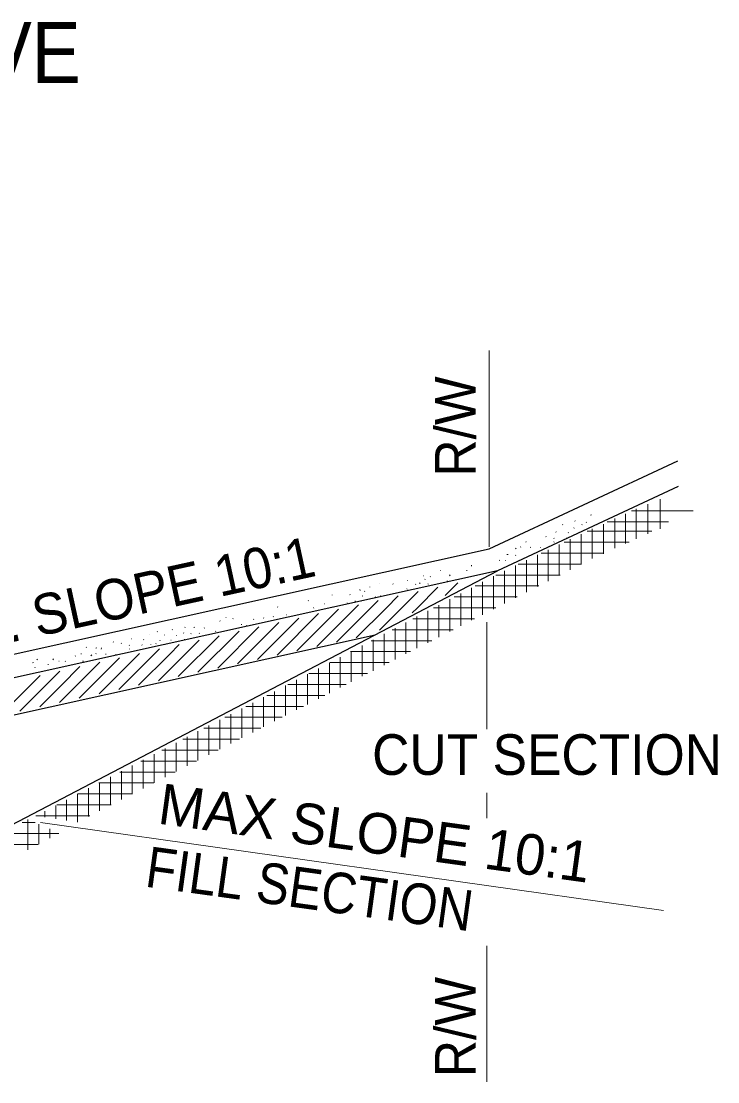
# Model space of a CAD drawing. Extents: x 326 to 700, y 421 to 686.
# Drawn here: x 491.18 to 514.33, y 545.04 to 580.28 of the extents above; entities that cross this region are included whole.
import ezdxf

# ---------------------------------------------------------------- set-up
doc = ezdxf.new("R2010")
doc.units = 0
doc.header["$LTSCALE"] = 0.5
doc.layers.add('13', color=7, linetype='Continuous', lineweight=13)

msp = doc.modelspace()

# ---------------------------------------------------------------- linework, layer by layer
at = {"layer": '13'}
for p, q in [((506.7288, 569.3391), (506.7288, 562.8173)), ((511.9975, 563.2446), (511.9975, 564.2338)), ((512.4171, 563.4142), (512.4171, 564.4034)), ((510.1016, 563.8668), (510.1312, 563.8816)), ((511.2567, 562.9233), (511.2567, 563.9125)), ((513.5069, 564.017), (511.4607, 564.017)), ((511.6138, 563.0839), (511.6138, 564.0732)), ((509.1658, 563.5615), (509.1758, 563.5515)), ((509.5796, 563.6797), (509.5895, 563.6698)), ((509.8109, 563.5466), (509.8208, 563.5565)), ((509.9537, 563.6255), (509.9636, 563.6354)), ((510.5337, 562.584), (510.5337, 563.5733)), ((512.6947, 563.6511), (510.6484, 563.6511)), ((510.9086, 562.7716), (510.9086, 563.7608)), ((508.9441, 563.3152), (508.954, 563.3053)), ((509.3531, 563.2905), (509.363, 563.2807)), ((509.5498, 563.4383), (509.5598, 563.4482)), ((509.7862, 562.2373), (509.7862, 563.2392)), ((512.1412, 563.334), (509.9849, 563.334)), ((510.1498, 562.4234), (510.1498, 563.4127)), ((507.7714, 562.8078), (507.7814, 562.8177)), ((507.9443, 562.9654), (507.9563, 562.9924)), ((508.6141, 563.1624), (508.624, 563.1525)), ((508.8801, 563.1033), (508.89, 563.0934)), ((508.8848, 562.9704), (508.8948, 562.9803)), ((509.0588, 561.8649), (509.0588, 562.8919)), ((511.3824, 562.9704), (509.2232, 562.9704)), ((509.3038, 563.1133), (509.3136, 563.1033)), ((509.4225, 562.051), (509.4225, 563.0655)), ((507.3628, 562.5664), (507.3234, 562.5664)), ((507.6041, 562.5319), (507.6139, 562.5418)), ((507.6338, 562.7733), (507.6042, 562.7487)), ((508.097, 562.8028), (508.1167, 562.7979)), ((508.3317, 561.8792), (508.3317, 562.5448)), ((508.4317, 562.7832), (508.4415, 562.7931)), ((510.5078, 562.6068), (508.4615, 562.6068)), ((508.6953, 561.6787), (508.6953, 562.7184)), ((506.1461, 562.2117), (506.1411, 562.1723)), ((507.0623, 562.3694), (507.0821, 562.3644)), ((507.2692, 562.3742), (507.2791, 562.3643)), ((507.604, 561.1199), (507.604, 562.1974)), ((507.9681, 562.2428), (507.699, 562.2428)), ((507.9681, 562.2428), (507.9681, 562.3712)), ((507.9681, 561.3063), (507.9681, 562.2428)), ((509.7969, 562.2428), (507.9681, 562.2428)), ((504.5502, 561.8572), (504.5602, 561.8473)), ((504.7719, 561.8276), (504.7818, 561.8177)), ((505.1069, 562.0296), (505.1118, 562.0296)), ((505.4172, 561.8867), (505.437, 561.8572)), ((505.9787, 562.0246), (505.9985, 562.0296)), ((506.8768, 560.7475), (506.8768, 561.84)), ((508.3317, 561.8792), (506.9511, 561.8792)), ((507.2403, 560.9337), (507.2403, 562.0238)), ((508.3317, 561.4925), (508.3317, 561.8792)), ((509.0867, 561.8792), (508.3317, 561.8792)), ((502.7619, 561.473), (502.7718, 561.4828)), ((503.0753, 561.6088), (503.0725, 561.6058)), ((503.5353, 561.5813), (503.5453, 561.5713)), ((503.9982, 561.4138), (504.0081, 561.4238)), ((504.0132, 561.6995), (504.0231, 561.6896)), ((504.2839, 561.5616), (504.2938, 561.5715)), ((504.3361, 560.7815), (505.0297, 561.4752)), ((504.4173, 561.5961), (504.4369, 561.6158)), ((504.5944, 561.7291), (504.6044, 561.7389)), ((504.6882, 561.5912), (504.7178, 561.5763)), ((505.2723, 561.2034), (505.6905, 561.6217)), ((505.3333, 561.6748), (505.3432, 561.6848)), ((506.1494, 560.3751), (506.1494, 561.4564)), ((508.3766, 561.5155), (506.2615, 561.5155)), ((506.5131, 560.5613), (506.5131, 561.6482)), ((501.5108, 561.2118), (501.5207, 561.2218)), ((502.1069, 561.2316), (502.1169, 561.2218)), ((502.4469, 561.3695), (502.432, 561.3941)), ((502.5108, 561.1725), (502.5355, 561.1823)), ((502.5897, 561.33), (502.5994, 561.3398)), ((502.9443, 561.1576), (502.9543, 561.1478)), ((503.1265, 561.1725), (503.1363, 561.1823)), ((503.3076, 560.7815), (503.708, 561.182)), ((503.8219, 560.7815), (504.3688, 561.3285)), ((505.4222, 560.0027), (505.4222, 561.0728)), ((507.6663, 561.1519), (505.572, 561.1519)), ((505.7858, 560.1889), (505.7858, 561.2646)), ((499.698, 560.8227), (499.7079, 560.8128)), ((500.3448, 559.3615), (501.7254, 560.7422)), ((500.7225, 561.0198), (500.7323, 561.0298)), ((500.9053, 560.7736), (500.8953, 560.7983)), ((501.0021, 559.5046), (502.2791, 560.7815)), ((501.2548, 560.9262), (501.2648, 560.9163)), ((501.5354, 560.808), (501.5453, 560.8178)), ((501.6594, 559.6476), (502.7933, 560.7815)), ((502.0282, 560.9311), (502.0084, 560.9558)), ((502.2791, 560.7815), (502.3863, 560.8888)), ((502.2793, 560.9953), (502.2843, 561.0198)), ((502.3168, 559.7907), (503.3076, 560.7815)), ((502.4663, 561.0097), (502.4764, 561.0198)), ((502.7933, 560.7815), (503.0472, 561.0353)), ((503.3076, 560.2673), (503.8219, 560.7815)), ((504.1774, 560.6228), (504.3361, 560.7815)), ((506.9563, 560.7882), (504.8825, 560.7882)), ((505.0582, 560.061), (505.0582, 560.8808)), ((497.787, 560.3548), (497.797, 560.3449)), ((497.9791, 560.473), (497.989, 560.463)), ((498.2153, 560.4288), (498.2253, 560.4387)), ((498.9049, 560.3992), (498.9148, 560.409)), ((499.2302, 560.4533), (499.245, 560.4484)), ((499.5553, 560.4975), (499.5652, 560.4877)), ((499.7073, 559.2388), (501.0639, 560.5954)), ((499.7073, 559.7531), (500.4031, 560.4488)), ((499.9938, 560.5617), (500.0037, 560.5518)), ((504.6946, 560.4246), (504.193, 560.4246)), ((504.3309, 559.444), (504.3309, 560.4973)), ((504.6946, 560.4246), (504.6946, 560.6892)), ((504.6946, 559.6301), (504.6946, 560.4246)), ((506.2461, 560.4246), (504.6946, 560.4246)), ((495.7031, 559.9952), (495.7109, 560.0031)), ((496.1956, 560.0593), (496.2054, 560.0692)), ((496.6192, 560.1332), (496.6291, 560.1432)), ((496.915, 560.138), (496.9495, 560.1428)), ((497.0574, 558.646), (498.4207, 560.0092)), ((497.2645, 560.1134), (497.2744, 560.1233)), ((497.6393, 560.01), (497.6492, 560.0002)), ((497.7148, 558.789), (499.0814, 560.1557)), ((497.9691, 560.015), (497.971, 560.0132)), ((498.3721, 558.9322), (499.7073, 560.2673)), ((498.5013, 560.2267), (498.5061, 560.2415)), ((498.6586, 560.1972), (498.6686, 560.207)), ((499.7073, 560.2673), (499.7423, 560.3023)), ((503.0825, 560.0423), (503.3076, 560.2673)), ((505.0582, 560.061), (503.5035, 560.061)), ((503.6036, 559.0716), (503.6036, 560.1139)), ((503.9673, 559.2577), (503.9673, 560.3055)), ((505.0582, 559.8163), (505.0582, 560.061)), ((505.536, 560.061), (505.0582, 560.061)), ((506.656, 560.3151), (506.656, 556.758)), ((494.2353, 559.6602), (494.2453, 559.6503)), ((494.8363, 559.7637), (494.8462, 559.7538)), ((495.2453, 559.7392), (495.2551, 559.7292)), ((495.442, 559.8869), (495.4519, 559.8968)), ((495.8018, 559.6898), (495.7918, 559.7145)), ((495.9396, 559.8869), (495.9496, 559.8769)), ((496.107, 558.724), (497.0989, 559.716)), ((496.1562, 559.7096), (496.1662, 559.7194)), ((496.3387, 559.8819), (496.3486, 559.872)), ((496.3712, 559.6586), (496.3779, 559.6653)), ((496.4002, 558.5029), (497.7598, 559.8625)), ((496.5751, 559.9607), (496.5849, 559.9508)), ((496.6044, 559.7392), (496.6144, 559.749)), ((496.8163, 559.9263), (496.8262, 559.9362)), ((497.1019, 559.9361), (497.1118, 559.946)), ((499.0293, 559.0752), (499.7073, 559.7531)), ((504.8251, 559.6969), (502.8133, 559.6969)), ((502.8764, 558.6992), (502.8764, 559.7303)), ((503.24, 558.8853), (503.24, 559.9221)), ((493.3434, 559.4682), (493.3534, 559.4781)), ((493.6687, 559.4436), (493.6983, 559.4583)), ((493.8364, 559.4141), (493.8561, 559.4583)), ((494.4274, 558.0735), (495.7765, 559.4226)), ((494.5063, 559.611), (494.5162, 559.6011)), ((494.7723, 559.5519), (494.7821, 559.5419)), ((494.777, 559.4189), (494.7869, 559.4289)), ((495.1958, 559.5618), (495.2058, 559.5519)), ((495.4863, 559.5568), (495.4962, 559.5667)), ((495.6586, 559.5963), (495.6686, 559.6062)), ((495.9791, 559.5814), (495.9853, 559.5731)), ((496.107, 559.2388), (496.4374, 559.5693)), ((502.1488, 559.3333), (502.1238, 559.3333)), ((502.1488, 559.3333), (502.1488, 559.3466)), ((502.1488, 558.3266), (502.1488, 559.3333)), ((504.1148, 559.3333), (502.1488, 559.3333)), ((502.5123, 558.5128), (502.5123, 559.5383)), ((491.5557, 558.9558), (491.5902, 558.9706)), ((491.7083, 559.084), (491.723, 559.0642)), ((492.26, 559.0643), (492.2353, 559.0889)), ((492.4325, 559.015), (492.4423, 559.0199)), ((492.5067, 557.6955), (493.7939, 558.9828)), ((492.6491, 559.015), (492.659, 559.0051)), ((492.9789, 559.1873), (492.9888, 559.1973)), ((493.1128, 557.7873), (494.4548, 559.1294)), ((493.1762, 559.2761), (493.1762, 559.2514)), ((493.2549, 559.015), (493.2156, 559.015)), ((493.5259, 559.2218), (493.4963, 559.1973)), ((493.6637, 559.2563), (493.6735, 559.2663)), ((493.7702, 557.9304), (495.1157, 559.2761)), ((493.9892, 559.2514), (494.0088, 559.2464)), ((494.3238, 559.2318), (494.3338, 559.2417)), ((495.0848, 558.2166), (496.107, 559.2388)), ((499.6868, 559.2183), (499.7073, 559.2388)), ((501.4215, 558.6061), (501.4215, 558.963)), ((501.7851, 558.9697), (501.4342, 558.9697)), ((501.7851, 558.9697), (501.7851, 559.1548)), ((501.7851, 558.2425), (501.7851, 558.9697)), ((503.4048, 558.9697), (501.7851, 558.9697)), ((491.1409, 557.3582), (492.4723, 558.6897)), ((491.6393, 558.8131), (491.6443, 558.7933)), ((492.0826, 558.9164), (492.0826, 558.8968)), ((492.5067, 558.2098), (493.1332, 558.8363)), ((495.7428, 558.3598), (496.107, 558.724)), ((501.4215, 558.6061), (500.7411, 558.6061)), ((501.0579, 558.2425), (501.0579, 558.7713)), ((501.4215, 557.9542), (501.4215, 558.6061)), ((502.6945, 558.6061), (501.4215, 558.6061)), ((490.4827, 557.2148), (491.8107, 558.5428)), ((501.0579, 558.2425), (500.0431, 558.2425)), ((500.3306, 557.5152), (500.3306, 558.3922)), ((500.6942, 557.8788), (500.6942, 558.5816)), ((501.7851, 558.2425), (501.0579, 558.2425)), ((501.0579, 557.7679), (501.0579, 558.2425)), ((501.7851, 558.1403), (501.7851, 558.2425)), ((501.9844, 558.2425), (501.7851, 558.2425)), ((491.7981, 557.5013), (492.5067, 558.2098)), ((499.6029, 557.0229), (499.6029, 558.0133)), ((499.9665, 557.2093), (499.9665, 558.2026)), ((492.4555, 557.6443), (492.5067, 557.6955)), ((498.8757, 556.6505), (498.8757, 557.6343)), ((499.2393, 556.8368), (499.2393, 557.8238)), ((500.6942, 557.8788), (499.3449, 557.8788)), ((500.6942, 557.5818), (500.6942, 557.8788)), ((501.2743, 557.8788), (500.6942, 557.8788)), ((498.1483, 556.7875), (498.1483, 557.2556)), ((498.5121, 556.4644), (498.5121, 557.4449)), ((500.3306, 557.5152), (498.6468, 557.5152)), ((500.3306, 557.3957), (500.3306, 557.5152)), ((500.5642, 557.5152), (500.3306, 557.5152)), ((497.4208, 555.9057), (497.4208, 556.8766)), ((497.7848, 556.092), (497.7848, 557.0661)), ((499.8533, 557.1511), (497.948, 557.1511)), ((496.6935, 555.5333), (496.6935, 556.4978)), ((497.0571, 555.7194), (497.0571, 556.6871)), ((498.1483, 556.7875), (497.2499, 556.7875)), ((498.1483, 556.2783), (498.1483, 556.7875)), ((499.1431, 556.7875), (498.1483, 556.7875)), ((495.9663, 555.1608), (495.9663, 556.1188)), ((496.3298, 555.347), (496.3298, 556.3083)), ((498.4329, 556.4239), (496.5518, 556.4239)), ((495.6027, 554.9746), (495.6027, 555.9294)), ((497.7228, 556.0603), (495.8538, 556.0603)), ((494.8749, 554.9693), (494.8749, 555.5504)), ((497.0126, 555.6967), (495.1556, 555.6967)), ((495.239, 554.7884), (495.239, 555.7401)), ((494.1477, 554.2296), (494.1477, 555.1716)), ((494.5113, 555.3329), (494.4576, 555.3329)), ((494.5113, 555.3329), (494.5113, 555.361)), ((494.5113, 554.4158), (494.5113, 555.3329)), ((496.3025, 555.3329), (494.5113, 555.3329)), ((493.4204, 553.8572), (493.4204, 554.7928)), ((493.7841, 554.0435), (493.7841, 554.9822)), ((495.5923, 554.9693), (494.8749, 554.9693)), ((492.6932, 553.7226), (492.6932, 554.4139)), ((493.0568, 553.6711), (493.0568, 554.6033)), ((494.8815, 554.6054), (493.0607, 554.6054)), ((506.656, 554.6388), (506.656, 553.7944)), ((491.9655, 553.8334), (491.9655, 554.0348)), ((492.3291, 553.7781), (492.3291, 554.2243)), ((494.1713, 554.2417), (492.3626, 554.2417)), ((491.6469, 553.6569), (491.2187, 553.6569)), ((491.4087, 552.7475), (491.4087, 553.7577)), ((493.4611, 553.8781), (491.6714, 553.8781)), ((512.5286, 550.7284), (491.8223, 553.6573)), ((491.7723, 552.9403), (491.7723, 553.6033)), ((492.1358, 553.133), (492.1358, 553.4474)), ((492.4385, 553.2933), (490.5327, 553.2933)), ((491.7523, 552.9298), (489.9538, 552.9298)), ((506.656, 545.0397), (506.656, 549.5619))]:
    msp.add_line(p, q, dxfattribs=at)
at = {"layer": '13', "lineweight": 25}
for p, q in [((507.0153, 562.0277), (513.0214, 564.8284)), ((507.0037, 562.0159), (476.9586, 555.3603)), ((477.2919, 554.2078), (502.9432, 559.8901))]:
    msp.add_line(p, q, dxfattribs=at)
for points in [[(476.7732, 556.1165), (506.7311, 562.7528), (512.9979, 565.675)], [(469.4416, 549.6546), (483.3683, 549.6546), (507.0037, 562.0159)]]:
    msp.add_lwpolyline(points, dxfattribs=at)
at = {"layer": '13'}
msp.add_lwpolyline([(494.8749, 554.602), (494.8749, 554.9693), (493.7594, 554.9693)], dxfattribs=at)

# ---------------------------------------------------------------- texts
for s, height, width, p in [('TYPICAL SURFACED DRIVE', 2.025, 0.9, (460.7939, 578.2265)), ('CUT SECTION', 1.35, 0.95, (502.8428, 555.2376))]:
    msp.add_text(s, height=height, dxfattribs=dict(at, width=width)).set_placement(p)
for s, rotation, width, p in [('R/W', 90, 0.95, (506.2828, 565.1468)), ('MAX. SLOPE 10:1', 12.297, 0.95, (487.1608, 558.8352)), ('FILL SECTION', 352.158, 0.9, (495.2646, 551.5296)), ('R/W', 90, 0.95, (506.2837, 545.1918))]:
    msp.add_text(s, height=1.35, rotation=rotation, dxfattribs=dict(at, width=width)).set_placement(p)
msp.add_text('MAX SLOPE 10:1', height=1.35, rotation=352.158, dxfattribs=at).set_placement((495.6853, 553.6241))

doc.saveas('drawing.dxf')
